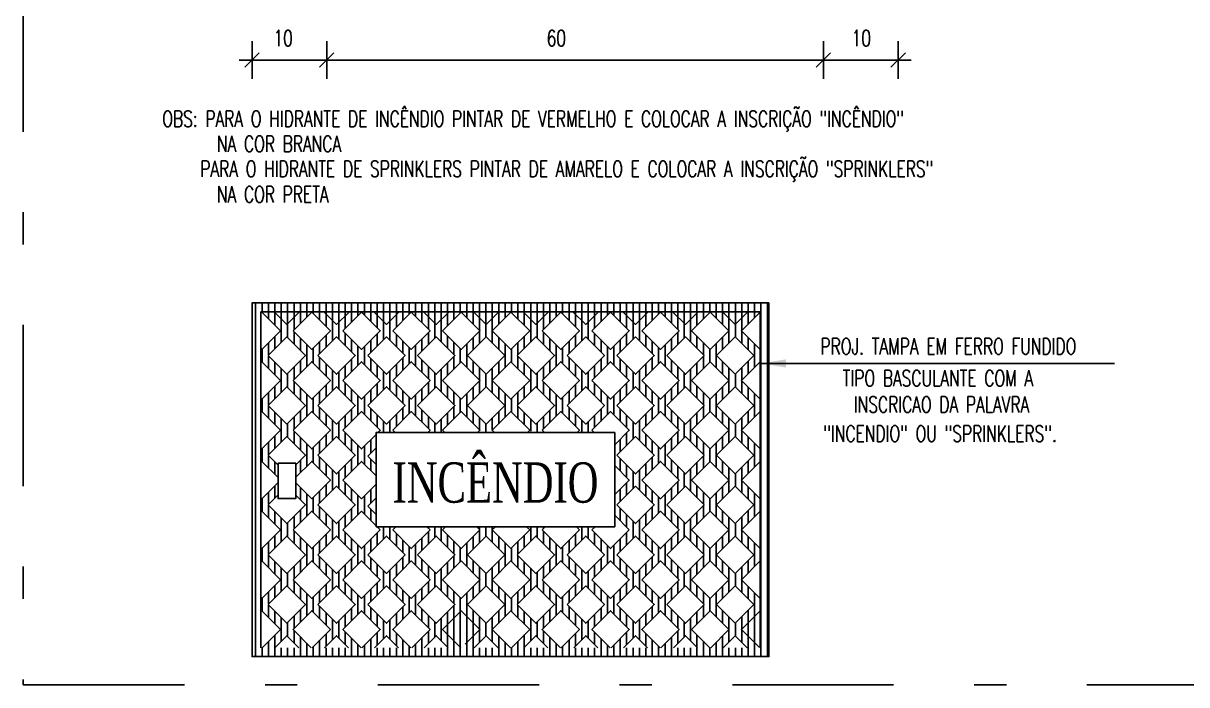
# Model space of a CAD drawing. Header units: millimetres. Extents: x 1822 to 2319, y 1244 to 1347.
# Drawn here: x 2311.558 to 2315.168, y 1342.098 to 1344.151 of the extents above; entities that cross this region are included whole.
import ezdxf
from ezdxf.enums import TextEntityAlignment as Align

# ---------------------------------------------------------------- set-up
doc = ezdxf.new("R2010")
doc.units = ezdxf.units.MM
doc.linetypes.add('DASHDOT', pattern=[1, 0.5, -0.25, 0, -0.25])
doc.layers.add('I-ARQ', color=8, linetype='Continuous')
doc.layers.add('I-NORMO_INST', color=4, linetype='Continuous')
doc.styles.add('60', font='ROMANS.SHX', dxfattribs={"height": 0.09})
doc.styles.add('ROMANS', font='romans.shx', dxfattribs={"width": 0.75, "height": 0.025})
doc.styles.add('SASB', font='ARIALN.TTF')
doc.styles.add('STYLE2', font='times.ttf')

# ---------------------------------------------------------------- blocks, each defined once
blk = doc.blocks.new('TITULO2')
at = {"style": 'SASB', "width": 0.7}
blk.add_attdef('LNOME', (-0.00008, 0.00058), '', height=0.009, dxfattribs=at)

msp = doc.modelspace()

# ---------------------------------------------------------------- hatches: boundary and pattern name
at = {"layer": 'I-ARQ'}
h = msp.add_hatch(dxfattribs=at)
h.set_pattern_fill('ANSI31', color=256, scale=0.00625, angle=45, style=0)
h.set_pattern_definition([(90, (2298.071169, 1340.929812), (-0.01984375, 3e-18), [])])
h.paths.add_polyline_path([(2312.268, 1342.1852), (2313.8717, 1342.1852), (2313.8717, 1343.2828), (2312.268, 1343.2828)])
h.paths.add_polyline_path([(2313.2454, 1342.9647), (2313.3034, 1343.0227), (2313.3613, 1342.9647), (2313.3034, 1342.9068)], flags=0)
h.paths.add_polyline_path([(2313.1681, 1343.042), (2313.2261, 1343.1), (2313.284, 1343.042), (2313.2261, 1342.9841)], flags=16)
h.paths.add_polyline_path([(2312.5498, 1342.5783), (2312.6078, 1342.6363), (2312.6528, 1342.5912), (2312.6528, 1342.6265), (2312.6271, 1342.6522), (2312.6528, 1342.678), (2312.6528, 1342.72), (2312.6078, 1342.6749), (2312.5498, 1342.7329), (2312.6078, 1342.7908), (2312.6528, 1342.7457), (2312.6528, 1342.7811), (2312.6271, 1342.8068), (2312.6528, 1342.8326), (2312.6528, 1342.8746), (2312.6078, 1342.8295), (2312.5498, 1342.8875), (2312.6078, 1342.9454), (2312.673, 1342.8802), (2312.6971, 1342.8802), (2312.7623, 1342.9454), (2312.8276, 1342.8802), (2312.8517, 1342.8802), (2312.9169, 1342.9454), (2312.9822, 1342.8802), (2313.0062, 1342.8802), (2313.0715, 1342.9454), (2313.1367, 1342.8802), (2313.1608, 1342.8802), (2313.2261, 1342.9454), (2313.2913, 1342.8802), (2313.3154, 1342.8802), (2313.3806, 1342.9454), (2313.4386, 1342.8875), (2313.3934, 1342.8422), (2313.3934, 1342.7781), (2313.4386, 1342.7329), (2313.3934, 1342.6877), (2313.3934, 1342.6235), (2313.4386, 1342.5783), (2313.3806, 1342.5203), (2313.3227, 1342.5783), (2313.3322, 1342.5878), (2313.2746, 1342.5878), (2313.284, 1342.5783), (2313.2261, 1342.5203), (2313.1681, 1342.5783), (2313.1776, 1342.5878), (2313.12, 1342.5878), (2313.1295, 1342.5783), (2313.0715, 1342.5203), (2313.0135, 1342.5783), (2313.023, 1342.5878), (2312.9654, 1342.5878), (2312.9749, 1342.5783), (2312.9169, 1342.5203), (2312.8589, 1342.5783), (2312.8684, 1342.5878), (2312.8108, 1342.5878), (2312.8203, 1342.5783), (2312.7623, 1342.5203), (2312.7044, 1342.5783), (2312.7139, 1342.5878), (2312.6562, 1342.5878), (2312.6657, 1342.5783), (2312.6078, 1342.5203)], flags=16)
h.paths.add_polyline_path([(2313.0908, 1342.9647), (2313.1488, 1343.0227), (2313.2067, 1342.9647), (2313.1488, 1342.9068)], flags=0)
h.paths.add_polyline_path([(2313.3227, 1343.042), (2313.3806, 1343.1), (2313.4386, 1343.042), (2313.3806, 1342.9841)], flags=16)
h.paths.add_polyline_path([(2313.2454, 1343.1193), (2313.3034, 1343.1773), (2313.3613, 1343.1193), (2313.3034, 1343.0613)], flags=0)
h.paths.add_polyline_path([(2313.0908, 1343.1193), (2313.1488, 1343.1773), (2313.2067, 1343.1193), (2313.1488, 1343.0613)], flags=0)
h.paths.add_polyline_path([(2313.0135, 1343.042), (2313.0715, 1343.1), (2313.1295, 1343.042), (2313.0715, 1342.9841)], flags=16)
h.paths.add_polyline_path([(2313.4, 1342.9647), (2313.4579, 1343.0227), (2313.5159, 1342.9647), (2313.4579, 1342.9068)], flags=0)
h.paths.add_polyline_path([(2313.284, 1343.1966), (2313.2261, 1343.1386), (2313.1681, 1343.1966), (2313.227, 1343.2555), (2313.2252, 1343.2555)], flags=16)
h.paths.add_polyline_path([(2312.9362, 1342.9647), (2312.9942, 1343.0227), (2313.0522, 1342.9647), (2312.9942, 1342.9068)], flags=0)
h.paths.add_polyline_path([(2313.4, 1343.1193), (2313.4579, 1343.1773), (2313.5159, 1343.1193), (2313.4579, 1343.0613)], flags=0)
h.paths.add_polyline_path([(2313.3227, 1343.1966), (2313.3806, 1343.2546), (2313.4386, 1343.1966), (2313.3806, 1343.1386)], flags=16)
h.paths.add_polyline_path([(2313.4, 1342.8102), (2313.4579, 1342.8681), (2313.5159, 1342.8102), (2313.4579, 1342.7522)], flags=0)
h.paths.add_polyline_path([(2313.0135, 1343.1966), (2313.0715, 1343.2546), (2313.1295, 1343.1966), (2313.0715, 1343.1386)], flags=16)
h.paths.add_polyline_path([(2312.9362, 1343.1193), (2312.9942, 1343.1773), (2313.0522, 1343.1193), (2312.9942, 1343.0613)], flags=0)
h.paths.add_polyline_path([(2313.4773, 1343.042), (2313.5352, 1343.1), (2313.5932, 1343.042), (2313.5352, 1342.9841)], flags=16)
h.paths.add_polyline_path([(2313.4773, 1342.8875), (2313.5352, 1342.9454), (2313.5932, 1342.8875), (2313.5352, 1342.8295)], flags=16)
h.paths.add_polyline_path([(2312.8589, 1343.042), (2312.9169, 1343.1), (2312.9749, 1343.042), (2312.9169, 1342.9841)], flags=16)
h.paths.add_polyline_path([(2313.5546, 1342.9647), (2313.6125, 1343.0227), (2313.6705, 1342.9647), (2313.6125, 1342.9068)], flags=0)
h.paths.add_polyline_path([(2313.4773, 1343.1966), (2313.5352, 1343.2546), (2313.5932, 1343.1966), (2313.5352, 1343.1386)], flags=16)
h.paths.add_polyline_path([(2313.4773, 1342.7329), (2313.5352, 1342.7908), (2313.5932, 1342.7329), (2313.5352, 1342.6749)], flags=16)
h.paths.add_polyline_path([(2313.4, 1342.6556), (2313.4579, 1342.7135), (2313.5159, 1342.6556), (2313.4579, 1342.5976)], flags=0)
h.paths.add_polyline_path([(2312.7817, 1342.9647), (2312.8396, 1343.0227), (2312.8976, 1342.9647), (2312.8396, 1342.9068)], flags=0)
h.paths.add_polyline_path([(2312.8589, 1343.1966), (2312.9169, 1343.2546), (2312.9749, 1343.1966), (2312.9169, 1343.1386)], flags=16)
h.paths.add_polyline_path([(2313.5546, 1343.1193), (2313.6125, 1343.1773), (2313.6705, 1343.1193), (2313.6125, 1343.0613)], flags=0)
h.paths.add_polyline_path([(2313.5546, 1342.8102), (2313.6125, 1342.8681), (2313.6705, 1342.8102), (2313.6125, 1342.7522)], flags=0)
h.paths.add_polyline_path([(2312.7817, 1343.1193), (2312.8396, 1343.1773), (2312.8976, 1343.1193), (2312.8396, 1343.0613)], flags=0)
h.paths.add_polyline_path([(2313.6318, 1343.042), (2313.6898, 1343.1), (2313.7478, 1343.042), (2313.6898, 1342.9841)], flags=16)
h.paths.add_polyline_path([(2313.6318, 1342.8875), (2313.6898, 1342.9454), (2313.7478, 1342.8875), (2313.6898, 1342.8295)], flags=16)
h.paths.add_polyline_path([(2313.2454, 1342.501), (2313.3034, 1342.559), (2313.3613, 1342.501), (2313.3034, 1342.443)], flags=0)
h.paths.add_polyline_path([(2313.0908, 1342.501), (2313.1488, 1342.559), (2313.2067, 1342.501), (2313.1488, 1342.443)], flags=0)
h.paths.add_polyline_path([(2312.7044, 1343.042), (2312.7623, 1343.1), (2312.8203, 1343.042), (2312.7623, 1342.9841)], flags=16)
h.paths.add_polyline_path([(2313.5546, 1342.6556), (2313.6125, 1342.7135), (2313.6705, 1342.6556), (2313.6125, 1342.5976)], flags=0)
h.paths.add_polyline_path([(2313.4773, 1342.5783), (2313.5352, 1342.6363), (2313.5932, 1342.5783), (2313.5352, 1342.5203)], flags=16)
h.paths.add_polyline_path([(2313.6318, 1343.1966), (2313.6898, 1343.2546), (2313.7478, 1343.1966), (2313.6898, 1343.1386)], flags=16)
h.paths.add_polyline_path([(2313.6318, 1342.7329), (2313.6898, 1342.7908), (2313.7478, 1342.7329), (2313.6898, 1342.6749)], flags=16)
h.paths.add_polyline_path([(2313.4, 1342.501), (2313.4579, 1342.559), (2313.5159, 1342.501), (2313.4579, 1342.443)], flags=0)
h.paths.add_polyline_path([(2313.7091, 1342.9647), (2313.7671, 1343.0227), (2313.8251, 1342.9647), (2313.7671, 1342.9068)], flags=0)
h.paths.add_polyline_path([(2312.7044, 1343.1966), (2312.7623, 1343.2546), (2312.8203, 1343.1966), (2312.7623, 1343.1386)], flags=16)
h.paths.add_polyline_path([(2312.9362, 1342.501), (2312.9942, 1342.559), (2313.0522, 1342.501), (2312.9942, 1342.443)], flags=0)
h.paths.add_polyline_path([(2313.1681, 1342.4237), (2313.2261, 1342.4817), (2313.284, 1342.4237), (2313.2261, 1342.3657)], flags=16)
h.paths.add_polyline_path([(2313.7091, 1343.1193), (2313.7671, 1343.1773), (2313.8251, 1343.1193), (2313.7671, 1343.0613)], flags=0)
h.paths.add_polyline_path([(2313.7091, 1342.8102), (2313.7671, 1342.8681), (2313.8251, 1342.8102), (2313.7671, 1342.7522)], flags=0)
h.paths.add_polyline_path([(2312.6271, 1342.9647), (2312.685, 1343.0227), (2312.743, 1342.9647), (2312.685, 1342.9068)], flags=0)
h.paths.add_polyline_path([(2313.3227, 1342.4237), (2313.3806, 1342.4817), (2313.4386, 1342.4237), (2313.3806, 1342.3657)], flags=16)
h.paths.add_polyline_path([(2313.0135, 1342.4237), (2313.0715, 1342.4817), (2313.1295, 1342.4237), (2313.0715, 1342.3657)], flags=16)
h.paths.add_polyline_path([(2312.6271, 1343.1193), (2312.685, 1343.1773), (2312.743, 1343.1193), (2312.685, 1343.0613)], flags=0)
h.paths.add_polyline_path([(2312.2953, 1342.2125), (2312.2953, 1343.2578), (2312.3566, 1343.1966), (2312.2953, 1343.1354), (2312.2953, 1343.1033), (2312.3566, 1343.042), (2312.2953, 1342.9808), (2312.2953, 1342.9487), (2312.3566, 1342.8875), (2312.2953, 1342.8262), (2312.2953, 1342.7941), (2312.3491, 1342.7404), (2312.3491, 1342.779), (2312.3179, 1342.8102), (2312.3759, 1342.8681), (2312.4339, 1342.8102), (2312.4037, 1342.78), (2312.4037, 1342.7414), (2312.4532, 1342.7908), (2312.5111, 1342.7329), (2312.4532, 1342.6749), (2312.4037, 1342.7244), (2312.4037, 1342.6857), (2312.4339, 1342.6556), (2312.3759, 1342.5976), (2312.3179, 1342.6556), (2312.3491, 1342.6867), (2312.3491, 1342.7254), (2312.2953, 1342.6716), (2312.2953, 1342.6395), (2312.3566, 1342.5783), (2312.2953, 1342.5171), (2312.2953, 1342.4849), (2312.3566, 1342.4237), (2312.2953, 1342.3625), (2312.2953, 1342.3304), (2312.3566, 1342.2691), (2312.2999, 1342.2125), (2312.3386, 1342.2125), (2312.3759, 1342.2498), (2312.4132, 1342.2125), (2312.4519, 1342.2125), (2312.3952, 1342.2691), (2312.4532, 1342.3271), (2312.5111, 1342.2691), (2312.4545, 1342.2125), (2312.4931, 1342.2125), (2312.5305, 1342.2498), (2312.5678, 1342.2125), (2312.6064, 1342.2125), (2312.5498, 1342.2691), (2312.6078, 1342.3271), (2312.6657, 1342.2691), (2312.6091, 1342.2125), (2312.6477, 1342.2125), (2312.685, 1342.2498), (2312.7224, 1342.2125), (2312.761, 1342.2125), (2312.7044, 1342.2691), (2312.7623, 1342.3271), (2312.8203, 1342.2691), (2312.7637, 1342.2125), (2312.8023, 1342.2125), (2312.8396, 1342.2498), (2312.8769, 1342.2125), (2312.9569, 1342.2125), (2312.9942, 1342.2498), (2313.0315, 1342.2125), (2313.0702, 1342.2125), (2313.0135, 1342.2691), (2313.0715, 1342.3271), (2313.1295, 1342.2691), (2313.0728, 1342.2125), (2313.1115, 1342.2125), (2313.1488, 1342.2498), (2313.1861, 1342.2125), (2313.2248, 1342.2125), (2313.1681, 1342.2691), (2313.2261, 1342.3271), (2313.284, 1342.2691), (2313.2274, 1342.2125), (2313.266, 1342.2125), (2313.3034, 1342.2498), (2313.3407, 1342.2125), (2313.3793, 1342.2125), (2313.3227, 1342.2691), (2313.3806, 1342.3271), (2313.4386, 1342.2691), (2313.382, 1342.2125), (2313.4206, 1342.2125), (2313.4579, 1342.2498), (2313.4953, 1342.2125), (2313.5339, 1342.2125), (2313.4773, 1342.2691), (2313.5352, 1342.3271), (2313.5932, 1342.2691), (2313.5365, 1342.2125), (2313.5752, 1342.2125), (2313.6125, 1342.2498), (2313.6498, 1342.2125), (2313.6885, 1342.2125), (2313.6318, 1342.2691), (2313.6898, 1342.3271), (2313.7478, 1342.2691), (2313.6911, 1342.2125), (2313.7298, 1342.2125), (2313.7671, 1342.2498), (2313.8044, 1342.2125), (2313.8444, 1342.2125), (2313.8444, 1342.3658), (2313.7864, 1342.4237), (2313.8444, 1342.4817), (2313.8444, 1342.5203), (2313.7864, 1342.5783), (2313.8444, 1342.6362), (2313.8444, 1342.6749), (2313.7864, 1342.7329), (2313.8444, 1342.7908), (2313.8444, 1342.8295), (2313.7864, 1342.8875), (2313.8444, 1342.9454), (2313.8444, 1342.9841), (2313.7864, 1343.042), (2313.8444, 1343.1), (2313.8444, 1343.1387), (2313.7864, 1343.1966), (2313.8444, 1343.2546), (2313.8444, 1342.2125)], flags=16)
h.paths.add_polyline_path([(2313.6318, 1342.5783), (2313.6898, 1342.6363), (2313.7478, 1342.5783), (2313.6898, 1342.5203)], flags=16)
h.paths.add_polyline_path([(2313.5546, 1342.501), (2313.6125, 1342.559), (2313.6705, 1342.501), (2313.6125, 1342.443)], flags=0)
h.paths.add_polyline_path([(2313.7091, 1342.6556), (2313.7671, 1342.7135), (2313.8251, 1342.6556), (2313.7671, 1342.5976)], flags=0)
h.paths.add_polyline_path([(2313.2454, 1342.3464), (2313.3034, 1342.4044), (2313.3613, 1342.3464), (2313.3034, 1342.2885)], flags=0)
h.paths.add_polyline_path([(2313.4773, 1342.4237), (2313.5352, 1342.4817), (2313.5932, 1342.4237), (2313.5352, 1342.3657)], flags=16)
h.paths.add_polyline_path([(2313.0908, 1342.3464), (2313.1488, 1342.4044), (2313.2067, 1342.3464), (2313.1488, 1342.2885)], flags=0)
h.paths.add_polyline_path([(2312.7817, 1342.501), (2312.8396, 1342.559), (2312.8976, 1342.501), (2312.8396, 1342.443)], flags=0)
h.paths.add_polyline_path([(2312.5498, 1343.042), (2312.6078, 1343.1), (2312.6657, 1343.042), (2312.6078, 1342.9841)], flags=16)
h.paths.add_polyline_path([(2312.8589, 1342.4237), (2312.9169, 1342.4817), (2312.9749, 1342.4237), (2312.9169, 1342.3657)], flags=16)
h.paths.add_polyline_path([(2313.4, 1342.3464), (2313.4579, 1342.4044), (2313.5159, 1342.3464), (2313.4579, 1342.2885)], flags=0)
h.paths.add_polyline_path([(2312.9362, 1342.3464), (2312.9942, 1342.4044), (2313.0522, 1342.3464), (2312.9942, 1342.2885)], flags=0)
h.paths.add_polyline_path([(2312.5498, 1343.1966), (2312.6078, 1343.2546), (2312.6657, 1343.1966), (2312.6078, 1343.1386)], flags=16)
h.paths.add_polyline_path([(2312.4725, 1342.9647), (2312.5305, 1343.0227), (2312.5884, 1342.9647), (2312.5305, 1342.9068)], flags=0)
h.paths.add_polyline_path([(2313.7091, 1342.501), (2313.7671, 1342.559), (2313.8251, 1342.501), (2313.7671, 1342.443)], flags=0)
h.paths.add_polyline_path([(2313.6318, 1342.4237), (2313.6898, 1342.4817), (2313.7478, 1342.4237), (2313.6898, 1342.3657)], flags=16)
h.paths.add_polyline_path([(2312.4725, 1343.1193), (2312.5305, 1343.1773), (2312.5884, 1343.1193), (2312.5305, 1343.0613)], flags=0)
h.paths.add_polyline_path([(2312.4725, 1342.8102), (2312.5305, 1342.8681), (2312.5884, 1342.8102), (2312.5305, 1342.7522)], flags=0)
h.paths.add_polyline_path([(2313.5546, 1342.3464), (2313.6125, 1342.4044), (2313.6705, 1342.3464), (2313.6125, 1342.2885)], flags=0)
h.paths.add_polyline_path([(2312.7044, 1342.4237), (2312.7623, 1342.4817), (2312.8203, 1342.4237), (2312.7623, 1342.3657)], flags=16)
h.paths.add_polyline_path([(2312.6271, 1342.501), (2312.685, 1342.559), (2312.743, 1342.501), (2312.685, 1342.443)], flags=0)
h.paths.add_polyline_path([(2312.7817, 1342.3464), (2312.8396, 1342.4044), (2312.8976, 1342.3464), (2312.8396, 1342.2885)], flags=0)
h.paths.add_polyline_path([(2312.4725, 1342.6556), (2312.5305, 1342.7135), (2312.5884, 1342.6556), (2312.5305, 1342.5976)], flags=0)
h.paths.add_polyline_path([(2312.3952, 1343.042), (2312.4532, 1343.1), (2312.5111, 1343.042), (2312.4532, 1342.9841)], flags=16)
h.paths.add_polyline_path([(2312.3952, 1342.8875), (2312.4532, 1342.9454), (2312.5111, 1342.8875), (2312.4532, 1342.8295)], flags=16)
h.paths.add_polyline_path([(2312.3952, 1343.1966), (2312.4532, 1343.2546), (2312.5111, 1343.1966), (2312.4532, 1343.1386)], flags=16)
h.paths.add_polyline_path([(2313.7091, 1342.3464), (2313.7671, 1342.4044), (2313.8251, 1342.3464), (2313.7671, 1342.2885)], flags=0)
h.paths.add_polyline_path([(2312.6271, 1342.3464), (2312.685, 1342.4044), (2312.743, 1342.3464), (2312.685, 1342.2885)], flags=0)
h.paths.add_polyline_path([(2312.5498, 1342.4237), (2312.6078, 1342.4817), (2312.6657, 1342.4237), (2312.6078, 1342.3657)], flags=16)
h.paths.add_polyline_path([(2312.4725, 1342.501), (2312.5305, 1342.559), (2312.5884, 1342.501), (2312.5305, 1342.443)], flags=0)
h.paths.add_polyline_path([(2312.3179, 1342.9647), (2312.3759, 1343.0227), (2312.4339, 1342.9647), (2312.3759, 1342.9068)], flags=0)
h.paths.add_polyline_path([(2312.3179, 1343.1193), (2312.3759, 1343.1773), (2312.4339, 1343.1193), (2312.3759, 1343.0613)], flags=0)
h.paths.add_polyline_path([(2312.3952, 1342.5783), (2312.4532, 1342.6363), (2312.5111, 1342.5783), (2312.4532, 1342.5203)], flags=16)
h.paths.add_polyline_path([(2312.4725, 1342.3464), (2312.5305, 1342.4044), (2312.5884, 1342.3464), (2312.5305, 1342.2885)], flags=0)
h.paths.add_polyline_path([(2312.3952, 1342.4237), (2312.4532, 1342.4817), (2312.5111, 1342.4237), (2312.4532, 1342.3657)], flags=16)
h.paths.add_polyline_path([(2312.3179, 1342.501), (2312.3759, 1342.559), (2312.4339, 1342.501), (2312.3759, 1342.443)], flags=0)
h.paths.add_polyline_path([(2312.3179, 1342.3464), (2312.3759, 1342.4044), (2312.4339, 1342.3464), (2312.3759, 1342.2885)], flags=0)
h.paths.add_polyline_path([(2312.6631, 1342.619), (2313.3697, 1342.619), (2313.3697, 1342.8656), (2312.6631, 1342.8656)], flags=8)

# ---------------------------------------------------------------- linework, layer by layer
at = {"color": 253}
for p, q in [((2312.268, 1343.978), (2312.268, 1344.095)), ((2312.5, 1343.978), (2312.5, 1344.095)), ((2314.0407, 1343.978), (2314.0407, 1344.095)), ((2314.2726, 1343.978), (2314.2726, 1344.095)), ((2312.3079, 1344.0365), (2312.2281, 1344.0365)), ((2312.2904, 1344.0589), (2312.2456, 1344.0142)), ((2312.5399, 1344.0365), (2312.4601, 1344.0365)), ((2312.5223, 1344.0589), (2312.4776, 1344.0142)), ((2314.0805, 1344.0365), (2314.0008, 1344.0365)), ((2314.063, 1344.0589), (2314.0183, 1344.0142)), ((2314.3125, 1344.0365), (2314.2328, 1344.0365)), ((2314.295, 1344.0589), (2314.2503, 1344.0142))]:
    msp.add_line(p, q, dxfattribs=at)
at = {"color": 253, "linetype": 'ByBlock'}
msp.add_line((2312.3002, 1344.0365), (2314.3067, 1344.0365), dxfattribs=at)
at = {"color": 3}
msp.add_lwpolyline([(2313.8717, 1343.2828), (2312.268, 1343.2828), (2312.268, 1342.1852), (2313.8717, 1342.1852)], close=True, dxfattribs=at)
at = {"layer": 'I-ARQ'}
for p, q in [((2313.8444, 1343.2555), (2312.2953, 1343.2555)), ((2312.2953, 1343.2555), (2312.2953, 1342.2125)), ((2313.8444, 1342.2125), (2313.8444, 1343.2555))]:
    msp.add_line(p, q, dxfattribs=at)
for points in [[(2312.2953, 1343.2513), (2312.2986, 1343.2546), (2312.3566, 1343.1966), (2312.2986, 1343.1386), (2312.2953, 1343.1419)], [(2312.4154, 1343.2555), (2312.3759, 1343.2159), (2312.3364, 1343.2555)], [(2312.57, 1343.2555), (2312.5305, 1343.2159), (2312.4909, 1343.2555)], [(2312.7246, 1343.2555), (2312.685, 1343.2159), (2312.6455, 1343.2555)], [(2312.8792, 1343.2555), (2312.8396, 1343.2159), (2312.8001, 1343.2555)], [(2313.0337, 1343.2555), (2312.9942, 1343.2159), (2312.9547, 1343.2555)], [(2313.1883, 1343.2555), (2313.1488, 1343.2159), (2313.1093, 1343.2555)], [(2313.3429, 1343.2555), (2313.3034, 1343.2159), (2313.2638, 1343.2555)], [(2313.4975, 1343.2555), (2313.4579, 1343.2159), (2313.4184, 1343.2555)], [(2313.652, 1343.2555), (2313.6125, 1343.2159), (2313.573, 1343.2555)], [(2313.8066, 1343.2555), (2313.7671, 1343.2159), (2313.7276, 1343.2555)], [(2313.8444, 1343.1386), (2313.7864, 1343.1966), (2313.8444, 1343.2546)], [(2312.2953, 1343.0967), (2312.2986, 1343.1), (2312.3566, 1343.042), (2312.2986, 1342.9841), (2312.2953, 1342.9873)], [(2313.8444, 1342.9841), (2313.7864, 1343.042), (2313.8444, 1343.1)], [(2312.2953, 1342.9422), (2312.2986, 1342.9454), (2312.3566, 1342.8875), (2312.2986, 1342.8295), (2312.2953, 1342.8328)], [(2312.6528, 1342.8746), (2312.6078, 1342.8295), (2312.5498, 1342.8875), (2312.6078, 1342.9454), (2312.6657, 1342.8875), (2312.6584, 1342.8802)], [(2312.7044, 1342.8875), (2312.7623, 1342.9454), (2312.8203, 1342.8875), (2312.813, 1342.8802)], [(2312.8589, 1342.8875), (2312.9169, 1342.9454), (2312.9749, 1342.8875), (2312.9676, 1342.8802)], [(2313.0135, 1342.8875), (2313.0715, 1342.9454), (2313.1295, 1342.8875), (2313.1222, 1342.8802)], [(2313.1681, 1342.8875), (2313.2261, 1342.9454), (2313.284, 1342.8875), (2313.2768, 1342.8802)], [(2313.3227, 1342.8875), (2313.3806, 1342.9454), (2313.4386, 1342.8875), (2313.3934, 1342.8422)], [(2313.8444, 1342.8295), (2313.7864, 1342.8875), (2313.8444, 1342.9454)], [(2312.7117, 1342.8802), (2312.7044, 1342.8875)], [(2312.8662, 1342.8802), (2312.8589, 1342.8875)], [(2313.0208, 1342.8802), (2313.0135, 1342.8875)], [(2313.1754, 1342.8802), (2313.1681, 1342.8875)], [(2313.33, 1342.8802), (2313.3227, 1342.8875)], [(2312.3179, 1342.8102), (2312.3759, 1342.8681), (2312.4339, 1342.8102), (2312.4037, 1342.78)], [(2312.3491, 1342.779), (2312.3179, 1342.8102)], [(2312.6271, 1342.8068), (2312.6528, 1342.8326)], [(2312.6528, 1342.7811), (2312.6271, 1342.8068)], [(2312.2953, 1342.7876), (2312.2986, 1342.7908), (2312.3491, 1342.7404)], [(2312.4037, 1342.7414), (2312.4532, 1342.7908), (2312.5111, 1342.7329), (2312.4532, 1342.6749), (2312.4037, 1342.7244)], [(2312.5498, 1342.7329), (2312.6078, 1342.7908), (2312.6528, 1342.7457)], [(2313.3934, 1342.7781), (2313.4386, 1342.7329), (2313.3935, 1342.6878)], [(2313.8444, 1342.6749), (2313.7864, 1342.7329), (2313.8444, 1342.7908)], [(2312.6528, 1342.72), (2312.6078, 1342.6749), (2312.5498, 1342.7329)], [(2312.3491, 1342.7254), (2312.2986, 1342.6749), (2312.2953, 1342.6782)], [(2312.3179, 1342.6556), (2312.3491, 1342.6867)], [(2312.4037, 1342.6857), (2312.4339, 1342.6556), (2312.3759, 1342.5976), (2312.3179, 1342.6556)], [(2312.6271, 1342.6522), (2312.6528, 1342.678)], [(2312.2953, 1342.633), (2312.2986, 1342.6363), (2312.3566, 1342.5783), (2312.2986, 1342.5203), (2312.2953, 1342.5236)], [(2312.5498, 1342.5783), (2312.6078, 1342.6363), (2312.6657, 1342.5783)], [(2312.6528, 1342.6265), (2312.6271, 1342.6522)], [(2313.3934, 1342.6235), (2313.4386, 1342.5783)], [(2313.8444, 1342.5203), (2313.7864, 1342.5783), (2313.8444, 1342.6363)], [(2312.7044, 1342.5783), (2312.7139, 1342.5878)], [(2312.8108, 1342.5878), (2312.8203, 1342.5783)], [(2312.8589, 1342.5783), (2312.8684, 1342.5878)], [(2312.9654, 1342.5878), (2312.9749, 1342.5783)], [(2313.0135, 1342.5783), (2313.023, 1342.5878)], [(2313.12, 1342.5878), (2313.1295, 1342.5783)], [(2313.1681, 1342.5783), (2313.1776, 1342.5878)], [(2313.2746, 1342.5878), (2313.284, 1342.5783)], [(2313.3227, 1342.5783), (2313.3322, 1342.5878)], [(2312.6657, 1342.5783), (2312.6078, 1342.5203), (2312.5498, 1342.5783)], [(2312.8203, 1342.5783), (2312.7623, 1342.5203), (2312.7044, 1342.5783)], [(2312.9749, 1342.5783), (2312.9169, 1342.5203), (2312.8589, 1342.5783)], [(2313.1295, 1342.5783), (2313.0715, 1342.5203), (2313.0135, 1342.5783)], [(2313.284, 1342.5783), (2313.2261, 1342.5203), (2313.1681, 1342.5783)], [(2313.4386, 1342.5783), (2313.3806, 1342.5203), (2313.3227, 1342.5783)], [(2312.2953, 1342.4784), (2312.2986, 1342.4817), (2312.3566, 1342.4237), (2312.2986, 1342.3657), (2312.2953, 1342.369)], [(2313.8444, 1342.3657), (2313.7864, 1342.4237), (2313.8444, 1342.4817)], [(2312.2953, 1342.3238), (2312.2986, 1342.3271), (2312.3566, 1342.2691), (2312.2999, 1342.2125)], [(2312.4519, 1342.2125), (2312.3952, 1342.2691), (2312.4532, 1342.3271), (2312.5111, 1342.2691), (2312.4545, 1342.2125)], [(2312.6064, 1342.2125), (2312.5498, 1342.2691), (2312.6078, 1342.3271), (2312.6657, 1342.2691), (2312.6091, 1342.2125)], [(2312.761, 1342.2125), (2312.7044, 1342.2691), (2312.7623, 1342.3271), (2312.8203, 1342.2691), (2312.7637, 1342.2125)], [(2312.9156, 1342.2125), (2312.8589, 1342.2691), (2312.9169, 1342.3271), (2312.9749, 1342.2691), (2312.9297, 1342.224)], [(2313.0702, 1342.2125), (2313.0135, 1342.2691), (2313.0715, 1342.3271), (2313.1295, 1342.2691), (2313.0728, 1342.2125)], [(2313.2248, 1342.2125), (2313.1681, 1342.2691), (2313.2261, 1342.3271), (2313.284, 1342.2691), (2313.2274, 1342.2125)], [(2313.3793, 1342.2125), (2313.3227, 1342.2691), (2313.3806, 1342.3271), (2313.4386, 1342.2691), (2313.382, 1342.2125)], [(2313.5339, 1342.2125), (2313.4773, 1342.2691), (2313.5352, 1342.3271), (2313.5932, 1342.2691), (2313.5365, 1342.2125)], [(2313.6885, 1342.2125), (2313.6318, 1342.2691), (2313.6898, 1342.3271), (2313.7478, 1342.2691), (2313.6911, 1342.2125)], [(2313.8415, 1342.214), (2313.7864, 1342.2691), (2313.8444, 1342.3271)], [(2312.3386, 1342.2125), (2312.3759, 1342.2498), (2312.4132, 1342.2125)], [(2312.4931, 1342.2125), (2312.5305, 1342.2498), (2312.5678, 1342.2125)], [(2312.6477, 1342.2125), (2312.685, 1342.2498), (2312.7224, 1342.2125)], [(2312.8023, 1342.2125), (2312.8396, 1342.2498), (2312.8769, 1342.2125)], [(2312.9569, 1342.2125), (2312.9942, 1342.2498), (2313.0315, 1342.2125)], [(2313.1115, 1342.2125), (2313.1488, 1342.2498), (2313.1861, 1342.2125)], [(2313.266, 1342.2125), (2313.3034, 1342.2498), (2313.3407, 1342.2125)], [(2313.4206, 1342.2125), (2313.4579, 1342.2498), (2313.4953, 1342.2125)], [(2313.5752, 1342.2125), (2313.6125, 1342.2498), (2313.6498, 1342.2125)], [(2313.7298, 1342.2125), (2313.7671, 1342.2498), (2313.8044, 1342.2125)]]:
    msp.add_lwpolyline(points, dxfattribs=at)
for points in [[(2312.3952, 1343.1966), (2312.4532, 1343.2546), (2312.5111, 1343.1966), (2312.4532, 1343.1386)], [(2312.5498, 1343.1966), (2312.6078, 1343.2546), (2312.6657, 1343.1966), (2312.6078, 1343.1386)], [(2312.7044, 1343.1966), (2312.7623, 1343.2546), (2312.8203, 1343.1966), (2312.7623, 1343.1386)], [(2312.8589, 1343.1966), (2312.9169, 1343.2546), (2312.9749, 1343.1966), (2312.9169, 1343.1386)], [(2313.0135, 1343.1966), (2313.0715, 1343.2546), (2313.1295, 1343.1966), (2313.0715, 1343.1386)], [(2313.1681, 1343.1966), (2313.2261, 1343.2546), (2313.284, 1343.1966), (2313.2261, 1343.1386)], [(2313.3227, 1343.1966), (2313.3806, 1343.2546), (2313.4386, 1343.1966), (2313.3806, 1343.1386)], [(2313.4773, 1343.1966), (2313.5352, 1343.2546), (2313.5932, 1343.1966), (2313.5352, 1343.1386)], [(2313.6318, 1343.1966), (2313.6898, 1343.2546), (2313.7478, 1343.1966), (2313.6898, 1343.1386)], [(2312.3179, 1343.1193), (2312.3759, 1343.1773), (2312.4339, 1343.1193), (2312.3759, 1343.0613)], [(2312.4725, 1343.1193), (2312.5305, 1343.1773), (2312.5884, 1343.1193), (2312.5305, 1343.0613)], [(2312.6271, 1343.1193), (2312.685, 1343.1773), (2312.743, 1343.1193), (2312.685, 1343.0613)], [(2312.7817, 1343.1193), (2312.8396, 1343.1773), (2312.8976, 1343.1193), (2312.8396, 1343.0613)], [(2312.9362, 1343.1193), (2312.9942, 1343.1773), (2313.0522, 1343.1193), (2312.9942, 1343.0613)], [(2313.0908, 1343.1193), (2313.1488, 1343.1773), (2313.2067, 1343.1193), (2313.1488, 1343.0613)], [(2313.2454, 1343.1193), (2313.3034, 1343.1773), (2313.3613, 1343.1193), (2313.3034, 1343.0613)], [(2313.4, 1343.1193), (2313.4579, 1343.1773), (2313.5159, 1343.1193), (2313.4579, 1343.0613)], [(2313.5546, 1343.1193), (2313.6125, 1343.1773), (2313.6705, 1343.1193), (2313.6125, 1343.0613)], [(2313.7091, 1343.1193), (2313.7671, 1343.1773), (2313.8251, 1343.1193), (2313.7671, 1343.0613)], [(2312.3952, 1343.042), (2312.4532, 1343.1), (2312.5111, 1343.042), (2312.4532, 1342.9841)], [(2312.5498, 1343.042), (2312.6078, 1343.1), (2312.6657, 1343.042), (2312.6078, 1342.9841)], [(2312.7044, 1343.042), (2312.7623, 1343.1), (2312.8203, 1343.042), (2312.7623, 1342.9841)], [(2312.8589, 1343.042), (2312.9169, 1343.1), (2312.9749, 1343.042), (2312.9169, 1342.9841)], [(2313.0135, 1343.042), (2313.0715, 1343.1), (2313.1295, 1343.042), (2313.0715, 1342.9841)], [(2313.1681, 1343.042), (2313.2261, 1343.1), (2313.284, 1343.042), (2313.2261, 1342.9841)], [(2313.3227, 1343.042), (2313.3806, 1343.1), (2313.4386, 1343.042), (2313.3806, 1342.9841)], [(2313.4773, 1343.042), (2313.5352, 1343.1), (2313.5932, 1343.042), (2313.5352, 1342.9841)], [(2313.6318, 1343.042), (2313.6898, 1343.1), (2313.7478, 1343.042), (2313.6898, 1342.9841)], [(2312.3179, 1342.9647), (2312.3759, 1343.0227), (2312.4339, 1342.9647), (2312.3759, 1342.9068)], [(2312.4725, 1342.9647), (2312.5305, 1343.0227), (2312.5884, 1342.9647), (2312.5305, 1342.9068)], [(2312.6271, 1342.9647), (2312.685, 1343.0227), (2312.743, 1342.9647), (2312.685, 1342.9068)], [(2312.7817, 1342.9647), (2312.8396, 1343.0227), (2312.8976, 1342.9647), (2312.8396, 1342.9068)], [(2312.9362, 1342.9647), (2312.9942, 1343.0227), (2313.0522, 1342.9647), (2312.9942, 1342.9068)], [(2313.0908, 1342.9647), (2313.1488, 1343.0227), (2313.2067, 1342.9647), (2313.1488, 1342.9068)], [(2313.2454, 1342.9647), (2313.3034, 1343.0227), (2313.3613, 1342.9647), (2313.3034, 1342.9068)], [(2313.4, 1342.9647), (2313.4579, 1343.0227), (2313.5159, 1342.9647), (2313.4579, 1342.9068)], [(2313.5546, 1342.9647), (2313.6125, 1343.0227), (2313.6705, 1342.9647), (2313.6125, 1342.9068)], [(2313.7091, 1342.9647), (2313.7671, 1343.0227), (2313.8251, 1342.9647), (2313.7671, 1342.9068)], [(2312.3952, 1342.8875), (2312.4532, 1342.9454), (2312.5111, 1342.8875), (2312.4532, 1342.8295)], [(2313.4773, 1342.8875), (2313.5352, 1342.9454), (2313.5932, 1342.8875), (2313.5352, 1342.8295)], [(2313.6318, 1342.8875), (2313.6898, 1342.9454), (2313.7478, 1342.8875), (2313.6898, 1342.8295)], [(2312.6528, 1342.5878), (2312.6528, 1342.8802), (2313.3934, 1342.8802), (2313.3934, 1342.5878)], [(2312.4725, 1342.8102), (2312.5305, 1342.8681), (2312.5884, 1342.8102), (2312.5305, 1342.7522)], [(2313.4, 1342.8102), (2313.4579, 1342.8681), (2313.5159, 1342.8102), (2313.4579, 1342.7522)], [(2313.5546, 1342.8102), (2313.6125, 1342.8681), (2313.6705, 1342.8102), (2313.6125, 1342.7522)], [(2313.7091, 1342.8102), (2313.7671, 1342.8681), (2313.8251, 1342.8102), (2313.7671, 1342.7522)], [(2312.4037, 1342.7849), (2312.3491, 1342.7849), (2312.3491, 1342.6756), (2312.4037, 1342.6756)], [(2313.4773, 1342.7329), (2313.5352, 1342.7908), (2313.5932, 1342.7329), (2313.5352, 1342.6749)], [(2313.6318, 1342.7329), (2313.6898, 1342.7908), (2313.7478, 1342.7329), (2313.6898, 1342.6749)], [(2312.4725, 1342.6556), (2312.5305, 1342.7135), (2312.5884, 1342.6556), (2312.5305, 1342.5976)], [(2313.4, 1342.6556), (2313.4579, 1342.7135), (2313.5159, 1342.6556), (2313.4579, 1342.5976)], [(2313.5546, 1342.6556), (2313.6125, 1342.7135), (2313.6705, 1342.6556), (2313.6125, 1342.5976)], [(2313.7091, 1342.6556), (2313.7671, 1342.7135), (2313.8251, 1342.6556), (2313.7671, 1342.5976)], [(2312.3952, 1342.5783), (2312.4532, 1342.6363), (2312.5111, 1342.5783), (2312.4532, 1342.5203)], [(2313.4773, 1342.5783), (2313.5352, 1342.6363), (2313.5932, 1342.5783), (2313.5352, 1342.5203)], [(2313.6318, 1342.5783), (2313.6898, 1342.6363), (2313.7478, 1342.5783), (2313.6898, 1342.5203)], [(2312.3179, 1342.501), (2312.3759, 1342.559), (2312.4339, 1342.501), (2312.3759, 1342.443)], [(2312.4725, 1342.501), (2312.5305, 1342.559), (2312.5884, 1342.501), (2312.5305, 1342.443)], [(2312.6271, 1342.501), (2312.685, 1342.559), (2312.743, 1342.501), (2312.685, 1342.443)], [(2312.7817, 1342.501), (2312.8396, 1342.559), (2312.8976, 1342.501), (2312.8396, 1342.443)], [(2312.9362, 1342.501), (2312.9942, 1342.559), (2313.0522, 1342.501), (2312.9942, 1342.443)], [(2313.0908, 1342.501), (2313.1488, 1342.559), (2313.2067, 1342.501), (2313.1488, 1342.443)], [(2313.2454, 1342.501), (2313.3034, 1342.559), (2313.3613, 1342.501), (2313.3034, 1342.443)], [(2313.4, 1342.501), (2313.4579, 1342.559), (2313.5159, 1342.501), (2313.4579, 1342.443)], [(2313.5546, 1342.501), (2313.6125, 1342.559), (2313.6705, 1342.501), (2313.6125, 1342.443)], [(2313.7091, 1342.501), (2313.7671, 1342.559), (2313.8251, 1342.501), (2313.7671, 1342.443)], [(2312.3952, 1342.4237), (2312.4532, 1342.4817), (2312.5111, 1342.4237), (2312.4532, 1342.3657)], [(2312.5498, 1342.4237), (2312.6078, 1342.4817), (2312.6657, 1342.4237), (2312.6078, 1342.3657)], [(2312.7044, 1342.4237), (2312.7623, 1342.4817), (2312.8203, 1342.4237), (2312.7623, 1342.3657)], [(2312.8589, 1342.4237), (2312.9169, 1342.4817), (2312.9749, 1342.4237), (2312.9169, 1342.3657)], [(2313.0135, 1342.4237), (2313.0715, 1342.4817), (2313.1295, 1342.4237), (2313.0715, 1342.3657)], [(2313.1681, 1342.4237), (2313.2261, 1342.4817), (2313.284, 1342.4237), (2313.2261, 1342.3657)], [(2313.3227, 1342.4237), (2313.3806, 1342.4817), (2313.4386, 1342.4237), (2313.3806, 1342.3657)], [(2313.4773, 1342.4237), (2313.5352, 1342.4817), (2313.5932, 1342.4237), (2313.5352, 1342.3657)], [(2313.6318, 1342.4237), (2313.6898, 1342.4817), (2313.7478, 1342.4237), (2313.6898, 1342.3657)], [(2312.3179, 1342.3464), (2312.3759, 1342.4044), (2312.4339, 1342.3464), (2312.3759, 1342.2885)], [(2312.4725, 1342.3464), (2312.5305, 1342.4044), (2312.5884, 1342.3464), (2312.5305, 1342.2885)], [(2312.6271, 1342.3464), (2312.685, 1342.4044), (2312.743, 1342.3464), (2312.685, 1342.2885)], [(2312.7817, 1342.3464), (2312.8396, 1342.4044), (2312.8976, 1342.3464), (2312.8396, 1342.2885)], [(2312.9362, 1342.3464), (2312.9942, 1342.4044), (2313.0522, 1342.3464), (2312.9942, 1342.2885)], [(2313.0908, 1342.3464), (2313.1488, 1342.4044), (2313.2067, 1342.3464), (2313.1488, 1342.2885)], [(2313.2454, 1342.3464), (2313.3034, 1342.4044), (2313.3613, 1342.3464), (2313.3034, 1342.2885)], [(2313.4, 1342.3464), (2313.4579, 1342.4044), (2313.5159, 1342.3464), (2313.4579, 1342.2885)], [(2313.5546, 1342.3464), (2313.6125, 1342.4044), (2313.6705, 1342.3464), (2313.6125, 1342.2885)], [(2313.7091, 1342.3464), (2313.7671, 1342.4044), (2313.8251, 1342.3464), (2313.7671, 1342.2885)]]:
    msp.add_lwpolyline(points, close=True, dxfattribs=at)
at = {"layer": 'I-NORMO_INST'}
msp.add_line((2313.8481, 1343.095), (2314.9434, 1343.095), dxfattribs=at)
at = {"layer": 'I-NORMO_INST', "linetype": 'DASHDOT'}
msp.add_lwpolyline([(2318.9579, 1346.5143), (2311.5584, 1346.5143), (2311.5584, 1342.0976), (2318.9579, 1342.0976)], close=True, dxfattribs=at)
at = {"layer": 'I-NORMO_INST'}
msp.add_solid([(2313.9244, 1343.0822), (2313.9244, 1343.1077), (2313.8481, 1343.095)], dxfattribs=at)

# ---------------------------------------------------------------- block references
ref = msp.add_blockref('TITULO2', (2312.7057, 1342.6525), dxfattribs=dict(at, xscale=17.84627408566303, yscale=17.84627408566303, zscale=17.84627408566303))
ref.add_attrib('LNOME', 'INCÊNDIO', (2312.7042, 1342.6629), dxfattribs={"layer": '0', "height": 0.125, "style": 'STYLE2', "width": 0.7})

# ---------------------------------------------------------------- texts
at = {"layer": 'I-NORMO_INST', "color": 4, "linetype": 'ByBlock', "style": 'ROMANS', "width": 0.7}
for p in [(2312.3645, 1344.1045), (2314.1582, 1344.1045)]:
    msp.add_text('10', height=0.05, dxfattribs=at).set_placement(p, align=Align.MIDDLE_CENTER)
msp.add_text('60', height=0.05, dxfattribs=at).set_placement((2313.2123, 1344.1045), align=Align.MIDDLE)
at = {"layer": 'I-NORMO_INST', "color": 4, "style": '60', "width": 0.7}
for s, p in [(' OBS: PARA O HIDRANTE DE INCÊNDIO PINTAR DE VERMELHO E COLOCAR A INSCRIÇÃO "INCÊNDIO"', (2311.966, 1343.8294)), ('NA COR BRANCA', (2312.1593, 1343.7516)), ('     PARA O HIDRANTE DE SPRINKLERS PINTAR DE AMARELO E COLOCAR A INSCRIÇÃO "SPRINKLERS"', (2311.9773, 1343.6738)), ('NA COR PRETA', (2312.1593, 1343.5947)), ('PROJ. TAMPA EM FERRO FUNDIDO', (2314.0318, 1343.1231)), ('TIPO BASCULANTE COM A', (2314.1006, 1343.0239)), ('INSCRICAO DA PALAVRA', (2314.135, 1342.9423)), ('"INCENDIO" OU "SPRINKLERS".', (2314.0404, 1342.8519))]:
    msp.add_text(s, height=0.05, dxfattribs=at).set_placement(p)

doc.saveas('drawing.dxf')
